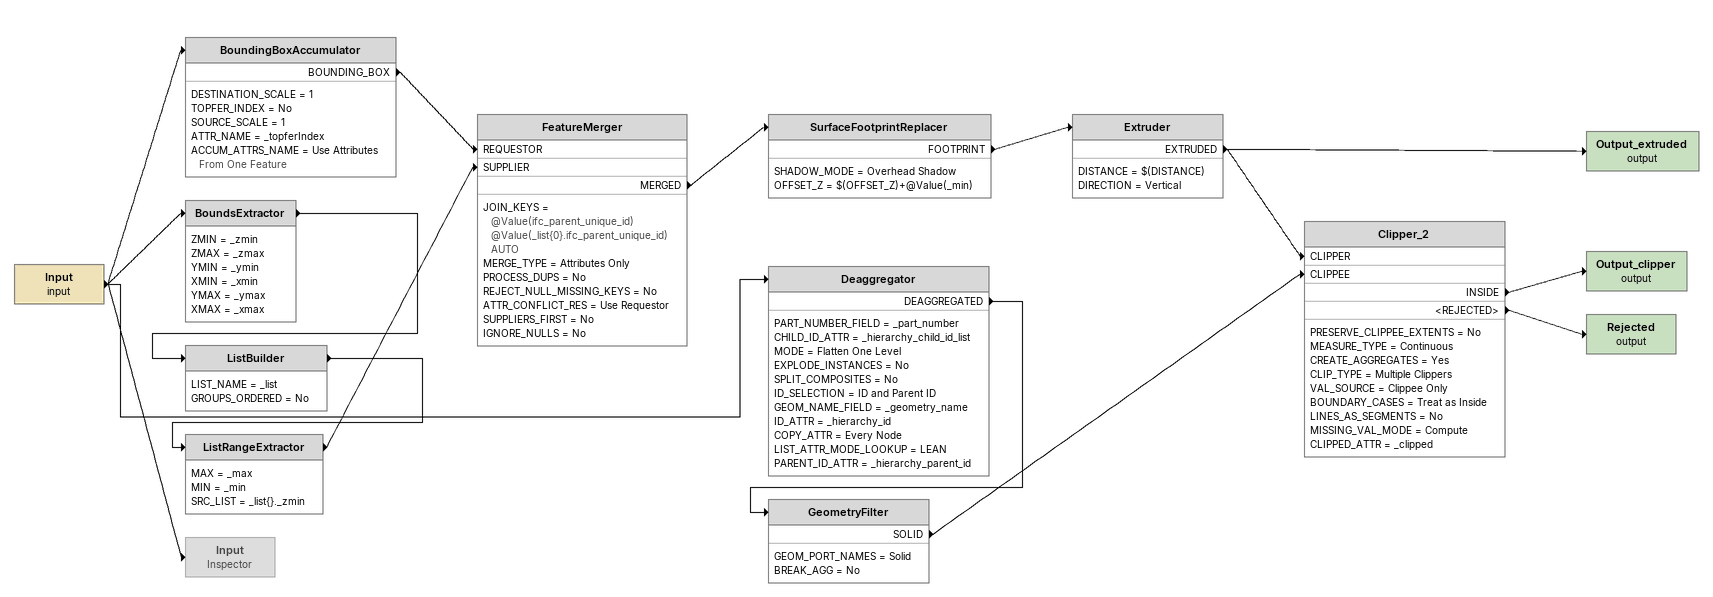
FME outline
Input (input)
    -> Deaggregator
    -> BoundsExtractor
    -> BoundingBoxAccumulator
    -> Input
BoundingBoxAccumulator
    DESTINATION_SCALE = 1
    TOPFER_INDEX = No
    SOURCE_SCALE = 1
    ATTR_NAME = _topferIndex
    ACCUM_ATTRS_NAME = Use Attributes From One Feature
    BOUNDING_BOX -> FeatureMerger [REQUESTOR]
BoundsExtractor
    ZMIN = _zmin
    ZMAX = _zmax
    YMIN = _ymin
    XMIN = _xmin
    YMAX = _ymax
    XMAX = _xmax
    -> ListBuilder
ListBuilder
    LIST_NAME = _list
    GROUPS_ORDERED = No
    -> ListRangeExtractor
ListRangeExtractor
    MAX = _max
    MIN = _min
    SRC_LIST = _list{}._zmin
    -> FeatureMerger [SUPPLIER]
FeatureMerger
    JOIN_KEYS = @Value(ifc_parent_unique_id) @Value(_list{0}.ifc_parent_unique_id) AUTO
    MERGE_TYPE = Attributes Only
    PROCESS_DUPS = No
    REJECT_NULL_MISSING_KEYS = No
    ATTR_CONFLICT_RES = Use Requestor
    SUPPLIERS_FIRST = No
    IGNORE_NULLS = No
    MERGED -> SurfaceFootprintReplacer
SurfaceFootprintReplacer
    SHADOW_MODE = Overhead Shadow
    OFFSET_Z = $(OFFSET_Z)+@Value(_min)
    FOOTPRINT -> Extruder
Extruder
    DISTANCE = $(DISTANCE)
    DIRECTION = Vertical
    EXTRUDED -> Clipper_2 [CLIPPER]
    EXTRUDED -> Output_extruded (output)
Output_extruded (output)
Deaggregator
    PART_NUMBER_FIELD = _part_number
    CHILD_ID_ATTR = _hierarchy_child_id_list
    MODE = Flatten One Level
    EXPLODE_INSTANCES = No
    SPLIT_COMPOSITES = No
    ID_SELECTION = ID and Parent ID
    GEOM_NAME_FIELD = _geometry_name
    ID_ATTR = _hierarchy_id
    COPY_ATTR = Every Node
    LIST_ATTR_MODE_LOOKUP = LEAN
    PARENT_ID_ATTR = _hierarchy_parent_id
    DEAGGREGATED -> GeometryFilter
GeometryFilter
    GEOM_PORT_NAMES = Solid
    BREAK_AGG = No
    SOLID -> Clipper_2 [CLIPPEE]
Clipper_2
    PRESERVE_CLIPPEE_EXTENTS = No
    MEASURE_TYPE = Continuous
    CREATE_AGGREGATES = Yes
    CLIP_TYPE = Multiple Clippers
    VAL_SOURCE = Clippee Only
    BOUNDARY_CASES = Treat as Inside
    LINES_AS_SEGMENTS = No
    MISSING_VAL_MODE = Compute
    CLIPPED_ATTR = _clipped
    INSIDE -> Output_clipper (output)
    <REJECTED> -> Rejected (output)
Output_clipper (output)
Rejected (output)
Input: Inspector [off]
